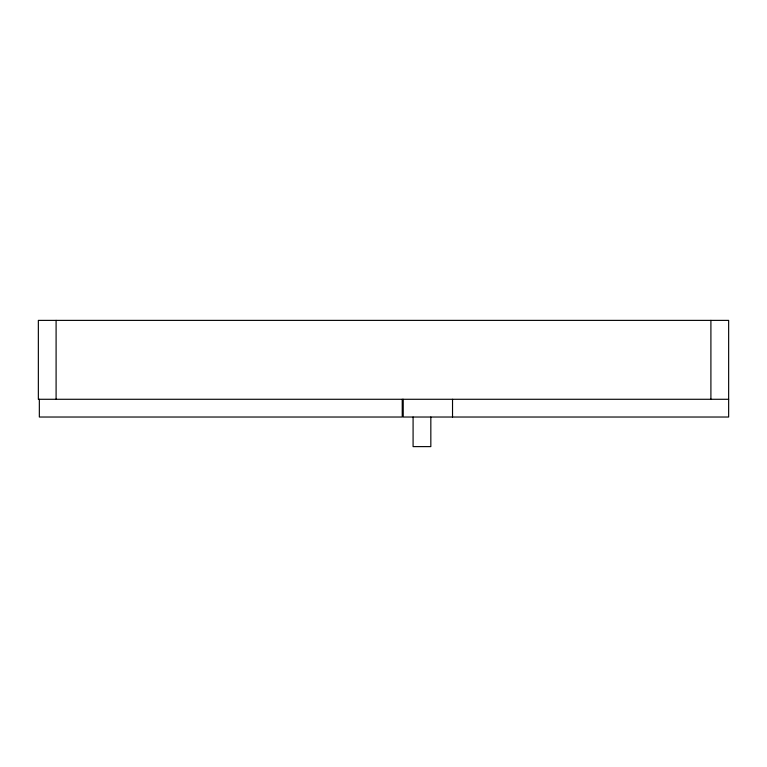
<?xml version="1.0" encoding="UTF-8"?>
<svg xmlns="http://www.w3.org/2000/svg" width="767" height="767" viewBox="0 0 767 767"><rect width="100%" height="100%" fill="white"/><g stroke="black" fill="none" stroke-linecap="round" stroke-linejoin="round"><path stroke-width="1.15" d="M728.65 399.281L38.35 399.281L38.35 320.385L728.65 320.385L728.65 417.027L403.221 417.027L403.221 399.281M710.904 320.385L710.904 399.281M452.53 399.281L452.53 417.027M430.833 417.027L430.833 446.615L413.087 446.615L413.087 417.027M402.234 399.281L402.234 417.027L39.338 417.027L39.338 399.281M56.096 320.385L56.096 399.281"/></g></svg>
